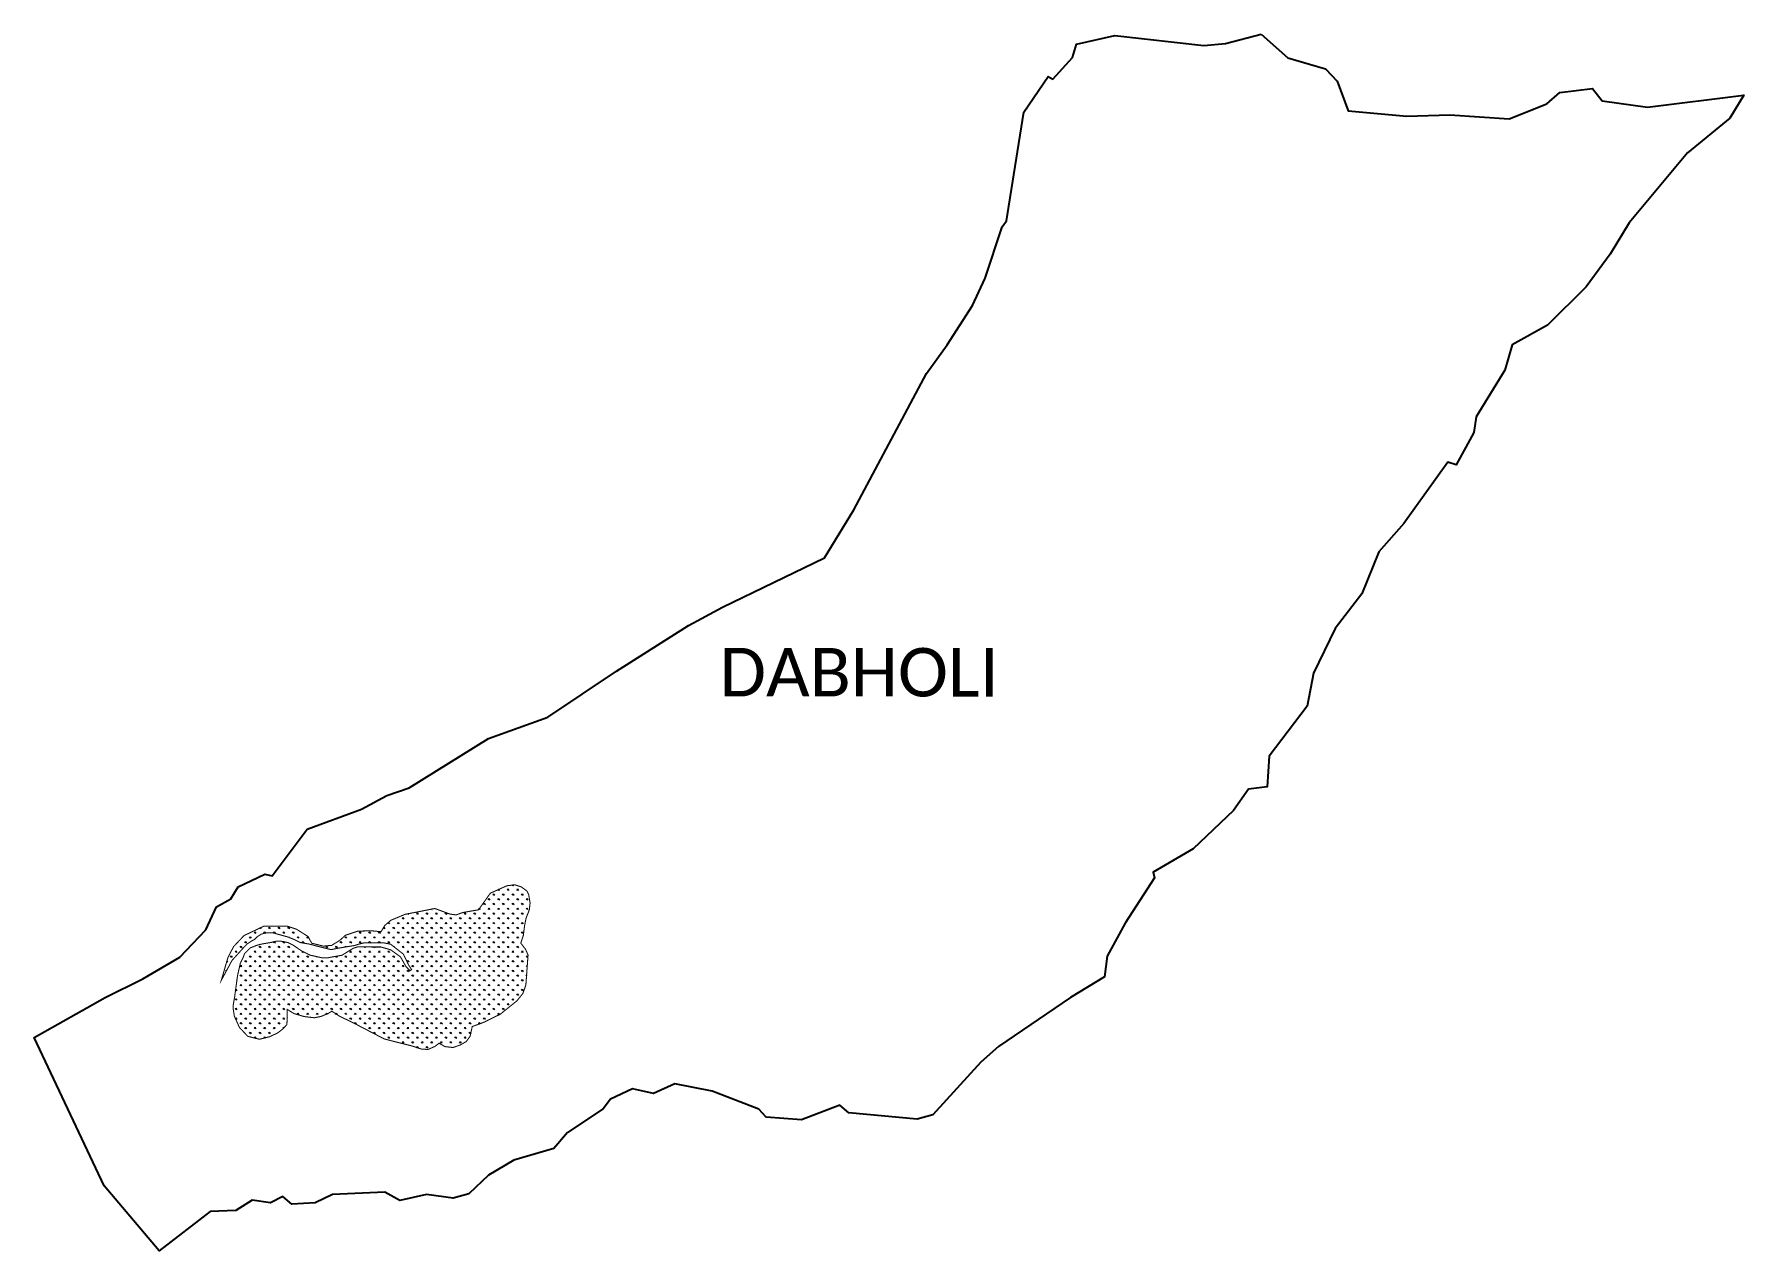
# Model space of a CAD drawing. Header units: metres. Extents: x 350918 to 355985, y 1754182 to 1757789.
import ezdxf

# ---------------------------------------------------------------- set-up
doc = ezdxf.new("R2010")
doc.units = ezdxf.units.M
doc.layers.add('MANGROOVES', color=112, linetype='Continuous')
doc.layers.add('VILLAGE NAME', color=250, linetype='Continuous')

msp = doc.modelspace()

# ---------------------------------------------------------------- hatches: boundary and pattern name
at = {"layer": 'MANGROOVES'}
h = msp.add_hatch(dxfattribs=at)
h.set_pattern_fill('GRASS', color=256, scale=20)
h.set_pattern_definition([(90, (0, 0), (-14.14213562, 14.14213562), [3.75, -24.53427126]), (45, (0, 0), (-14.14213562, 14.14213562), [3.75, -16.25]), (135, (0, 0), (-14.14213562, -14.14213562), [3.75, -16.25])])
h.paths.add_polyline_path([(351904.7, 1755083), (351875.8, 1755083.1), (351863.4, 1755079), (351830.3, 1755058.5), (351784.9, 1755050.4), (351772.6, 1755050.5), (351735.5, 1755058.8), (351710.8, 1755071.3), (351686.1, 1755087.9), (351669.6, 1755096.2), (351649, 1755100.4), (351636.6, 1755100.4), (351620.1, 1755096.4), (351595.3, 1755092.3), (351578.8, 1755088.3), (351558.2, 1755080.1), (351549.9, 1755071.9), (351541.6, 1755063.6), (351537.4, 1755051.3), (351529.1, 1755034.8), (351520.7, 1754997.7), (351512.3, 1754935.8), (351508.1, 1754911.1), (351508, 1754898.7), (351511.3, 1754878), (351526.3, 1754844.5), (351551.1, 1754818.1), (351585.7, 1754809.4), (351616, 1754817), (351639.8, 1754828.2), (351655.6, 1754840.3), (351666.9, 1754852.8), (351668.3, 1754874.7), (351668.1, 1754897.8), (351688, 1754885.6), (351717.9, 1754876.8), (351748.5, 1754873.1), (351768.8, 1754877.3), (351790, 1754886.2), (351800.4, 1754892.6), (351821.2, 1754878.7), (351864.7, 1754857.6), (351956, 1754810.2), (352036.4, 1754789.9), (352066, 1754780.4), (352084.9, 1754779.1), (352105.7, 1754788.1), (352118.1, 1754797.6), (352135.3, 1754787.7), (352159, 1754785), (352180.1, 1754792.1), (352198.7, 1754802.7), (352209.8, 1754817.9), (352216.4, 1754847.1), (352249.4, 1754859.2), (352299.4, 1754883.6), (352348.6, 1754923.1), (352366.5, 1754945.4), (352375.3, 1754970), (352381.8, 1755059.1), (352374.4, 1755076), (352360.2, 1755094.5), (352367.7, 1755116.7), (352371.4, 1755145.5), (352376, 1755168.6), (352385.5, 1755193), (352387.8, 1755213.3), (352383.7, 1755238.1), (352378.6, 1755248.8), (352362, 1755260.9), (352342.9, 1755267.1), (352319.5, 1755264.6), (352269.9, 1755242.3), (352235.1, 1755193.2), (352188.9, 1755185.2), (352168.7, 1755178.1), (352150.2, 1755180.5), (352124.6, 1755190), (352105.5, 1755197), (352017.4, 1755179.7), (351975.4, 1755162.2), (351957.1, 1755146.7), (351946.1, 1755128.2), (351917.4, 1755131), (351877.1, 1755129.8), (351840.7, 1755117.9), (351823.7, 1755102.4), (351799.6, 1755087.7), (351775.2, 1755085.5), (351740.4, 1755094.1), (351730.4, 1755113.6), (351695.6, 1755135.6), (351668.3, 1755144.8), (351598.2, 1755144.3), (351540.1, 1755116.9), (351509.1, 1755084.1), (351492.3, 1755051.8), (351472.8, 1754984.5), (351504.4, 1755043.1), (351547.9, 1755091.1), (351562.4, 1755100.7), (351570.6, 1755104.8), (351578.9, 1755113), (351591.3, 1755121.2), (351607.8, 1755125.3), (351624.3, 1755125.2), (351669.7, 1755112.7), (351690.3, 1755104.4), (351706.7, 1755096.1), (351731.5, 1755091.9), (351764.4, 1755083.5), (351797.4, 1755075.1), (351818, 1755079.2), (351867.6, 1755087.3), (351880, 1755091.3), (351896.5, 1755095.4), (351954.2, 1755095.2), (351974.8, 1755091), (352011.9, 1755062), (352028.2, 1755028.9), (352036.5, 1755016.5), (352032.3, 1755012.4), (352020, 1755024.8), (352003.6, 1755053.8), (351974.8, 1755074.5), (351945.9, 1755082.9)])

# ---------------------------------------------------------------- linework, layer by layer
at = {"color": 3}
for points in [[(354633.8, 1757718.5), (354745.3, 1757686.2), (354779.4, 1757649.9), (354812.8, 1757561.9), (354986.3, 1757545.9), (355114.1, 1757549.6), (355289.7, 1757537.8), (355400.8, 1757582.7), (355439.4, 1757616.1), (355536.9, 1757627.9), (355565.6, 1757591.1), (355699.5, 1757572.2), (355985, 1757608.4), (355943.7, 1757539.3), (355818.5, 1757437.1), (355645, 1757229.6), (355589.3, 1757136.9), (355517.9, 1757040.1), (355402.8, 1756925.9), (355298.3, 1756868.1), (355276.7, 1756793.2), (355191.7, 1756654), (355185.1, 1756608.2), (355132.1, 1756512.1), (355107.7, 1756520.3), (354977.1, 1756338.1), (354903.6, 1756254.7), (354852.5, 1756129.5), (354774, 1756027.4), (354710.1, 1755894.2), (354690.8, 1755796.5), (354578.4, 1755648.8), (354572.7, 1755557.7), (354517.4, 1755550.3), (354473, 1755487.1), (354353.5, 1755373.6), (354234.1, 1755305.1), (354238, 1755288.2), (354151.9, 1755153.9), (354097.9, 1755055.9), (354089.8, 1754994.1), (353989.2, 1754933.3), (353775.6, 1754788.3), (353723.6, 1754741.1), (353581.3, 1754585), (353534.7, 1754572.2), (353332.5, 1754591.2), (353305.7, 1754613.7), (353192.5, 1754570.2), (353087.5, 1754578), (353066.2, 1754602.5), (352927.7, 1754655.1), (352816.4, 1754677.4), (352753.5, 1754649), (352691.6, 1754662.2), (352626.1, 1754631.4), (352604.8, 1754603.5), (352498.3, 1754533.5), (352457.8, 1754485.9), (352339.9, 1754450.9), (352264.4, 1754406.1), (352206.5, 1754351.6), (352159.5, 1754338.3), (352081.3, 1754348.8), (352001.4, 1754331.6), (351957.3, 1754356.5), (351802.4, 1754348.9), (351751.2, 1754324.4), (351681.3, 1754320.2), (351654.6, 1754343.6), (351618.8, 1754324.2), (351563.8, 1754332.7), (351515.5, 1754301.4), (351439.2, 1754299.2), (351288.1, 1754182.3), (351125.2, 1754375.3), (350918.1, 1754815), (351128, 1754932.9), (351239.6, 1754988.1), (351349.9, 1755053.1), (351426.7, 1755133.7), (351458.7, 1755201.6), (351501, 1755225.4), (351522.6, 1755261.1), (351601.3, 1755298.7), (351623.6, 1755294.1), (351727, 1755432.4), (351888.1, 1755491.2), (351963.2, 1755532.1), (352029.2, 1755554.7), (352264.3, 1755700.6), (352440.2, 1755764.2), (352643.7, 1755900.5), (352857.8, 1756035.5), (352958.4, 1756090.4), (353260.5, 1756236.9), (353347.2, 1756378.4), (353562.7, 1756783), (353624.4, 1756867.7), (353699.4, 1756984.8), (353736.7, 1757065.1), (353787.4, 1757217.4), (353800, 1757235.2), (353851.6, 1757558), (353923.2, 1757663.4), (353937.6, 1757655.2), (353995.6, 1757720), (354007.2, 1757758.8), (354121.2, 1757785.1), (354384.7, 1757755.5), (354449, 1757761.6), (354554.9, 1757788.7)], [(354554.9, 1757788.7), (354633.8, 1757718.5)]]:
    msp.add_lwpolyline(points, dxfattribs=at)
at = {"layer": 'MANGROOVES', "const_width": 3.09, "flags": 128}
msp.add_lwpolyline([(351585.7, 1754809.4), (351616, 1754817), (351639.8, 1754828.2), (351655.6, 1754840.3), (351666.9, 1754852.8), (351668.3, 1754874.7), (351668.1, 1754897.8), (351688, 1754885.6), (351717.9, 1754876.8), (351748.5, 1754873.1), (351768.8, 1754877.3), (351790, 1754886.2), (351800.4, 1754892.6), (351821.2, 1754878.7), (351864.7, 1754857.6), (351956, 1754810.2), (352036.4, 1754789.9), (352066, 1754780.4), (352084.9, 1754779.1), (352105.7, 1754788.1), (352118.1, 1754797.6), (352135.3, 1754787.7), (352159, 1754785), (352180.1, 1754792.1), (352198.7, 1754802.7), (352209.8, 1754817.9), (352216.4, 1754847.1), (352249.4, 1754859.2), (352299.4, 1754883.6), (352348.6, 1754923.1), (352366.5, 1754945.4), (352375.3, 1754970), (352381.8, 1755059.1), (352374.4, 1755076), (352360.2, 1755094.5), (352367.7, 1755116.7), (352371.4, 1755145.5), (352376, 1755168.6), (352385.5, 1755193), (352387.8, 1755213.3), (352383.7, 1755238.1), (352378.6, 1755248.8), (352362, 1755260.9), (352342.9, 1755267.1), (352319.5, 1755264.6), (352269.9, 1755242.3), (352235.1, 1755193.2), (352188.9, 1755185.2), (352168.7, 1755178.1), (352150.2, 1755180.5), (352124.6, 1755190), (352105.5, 1755197), (352017.4, 1755179.7), (351975.4, 1755162.2), (351957.1, 1755146.7), (351946.1, 1755128.2), (351917.4, 1755131), (351877.1, 1755129.8), (351840.7, 1755117.9), (351823.7, 1755102.4), (351799.6, 1755087.7), (351775.2, 1755085.5), (351740.4, 1755094.1), (351730.4, 1755113.6), (351695.6, 1755135.6), (351668.3, 1755144.8), (351598.2, 1755144.3), (351540.1, 1755116.9), (351509.1, 1755084.1), (351492.3, 1755051.8), (351472.8, 1754984.5), (351504.4, 1755043.1), (351541.7, 1755084.3), (351550, 1755092.5), (351562.4, 1755100.7), (351570.6, 1755104.8), (351578.9, 1755113), (351591.3, 1755121.2), (351607.8, 1755125.3), (351624.3, 1755125.2), (351669.7, 1755112.7), (351690.3, 1755104.4), (351706.7, 1755096.1), (351731.5, 1755091.9), (351764.4, 1755083.5), (351797.4, 1755075.1), (351818, 1755079.2), (351867.6, 1755087.3), (351880, 1755091.3), (351896.5, 1755095.4), (351954.2, 1755095.2), (351974.8, 1755091), (352011.9, 1755062), (352028.2, 1755028.9), (352036.5, 1755016.5), (352032.3, 1755012.4), (352020, 1755024.8), (352003.6, 1755053.8), (351974.8, 1755074.5), (351945.9, 1755082.9), (351904.7, 1755083), (351875.8, 1755083.1), (351863.4, 1755079), (351830.3, 1755058.5), (351784.9, 1755050.4), (351772.6, 1755050.5), (351735.5, 1755058.8), (351710.8, 1755071.3), (351686.1, 1755087.9), (351669.6, 1755096.2), (351649, 1755100.4), (351636.6, 1755100.4), (351620.1, 1755096.4), (351595.3, 1755092.3), (351578.8, 1755088.3), (351558.2, 1755080.1), (351549.9, 1755071.9), (351541.6, 1755063.6), (351537.4, 1755051.3), (351529.1, 1755034.8), (351520.7, 1754997.7), (351512.3, 1754935.8), (351508.1, 1754911.1), (351508, 1754898.7), (351511.3, 1754878), (351526.3, 1754844.5), (351551.1, 1754818.1), (351585.7, 1754809.4)], dxfattribs=at)

# ---------------------------------------------------------------- texts
at = {"layer": 'VILLAGE NAME', "insert": (352949.3, 1755969.4), "char_height": 143.7, "attachment_point": 1, "rotation": 359.9793}
msp.add_mtext_dynamic_manual_height_columns('{\\fCalibri|b0|i0|c0|p34;DABHOLI}', width=1418, gutter_width=718.5, heights=[0], dxfattribs=at)

doc.saveas('drawing.dxf')
